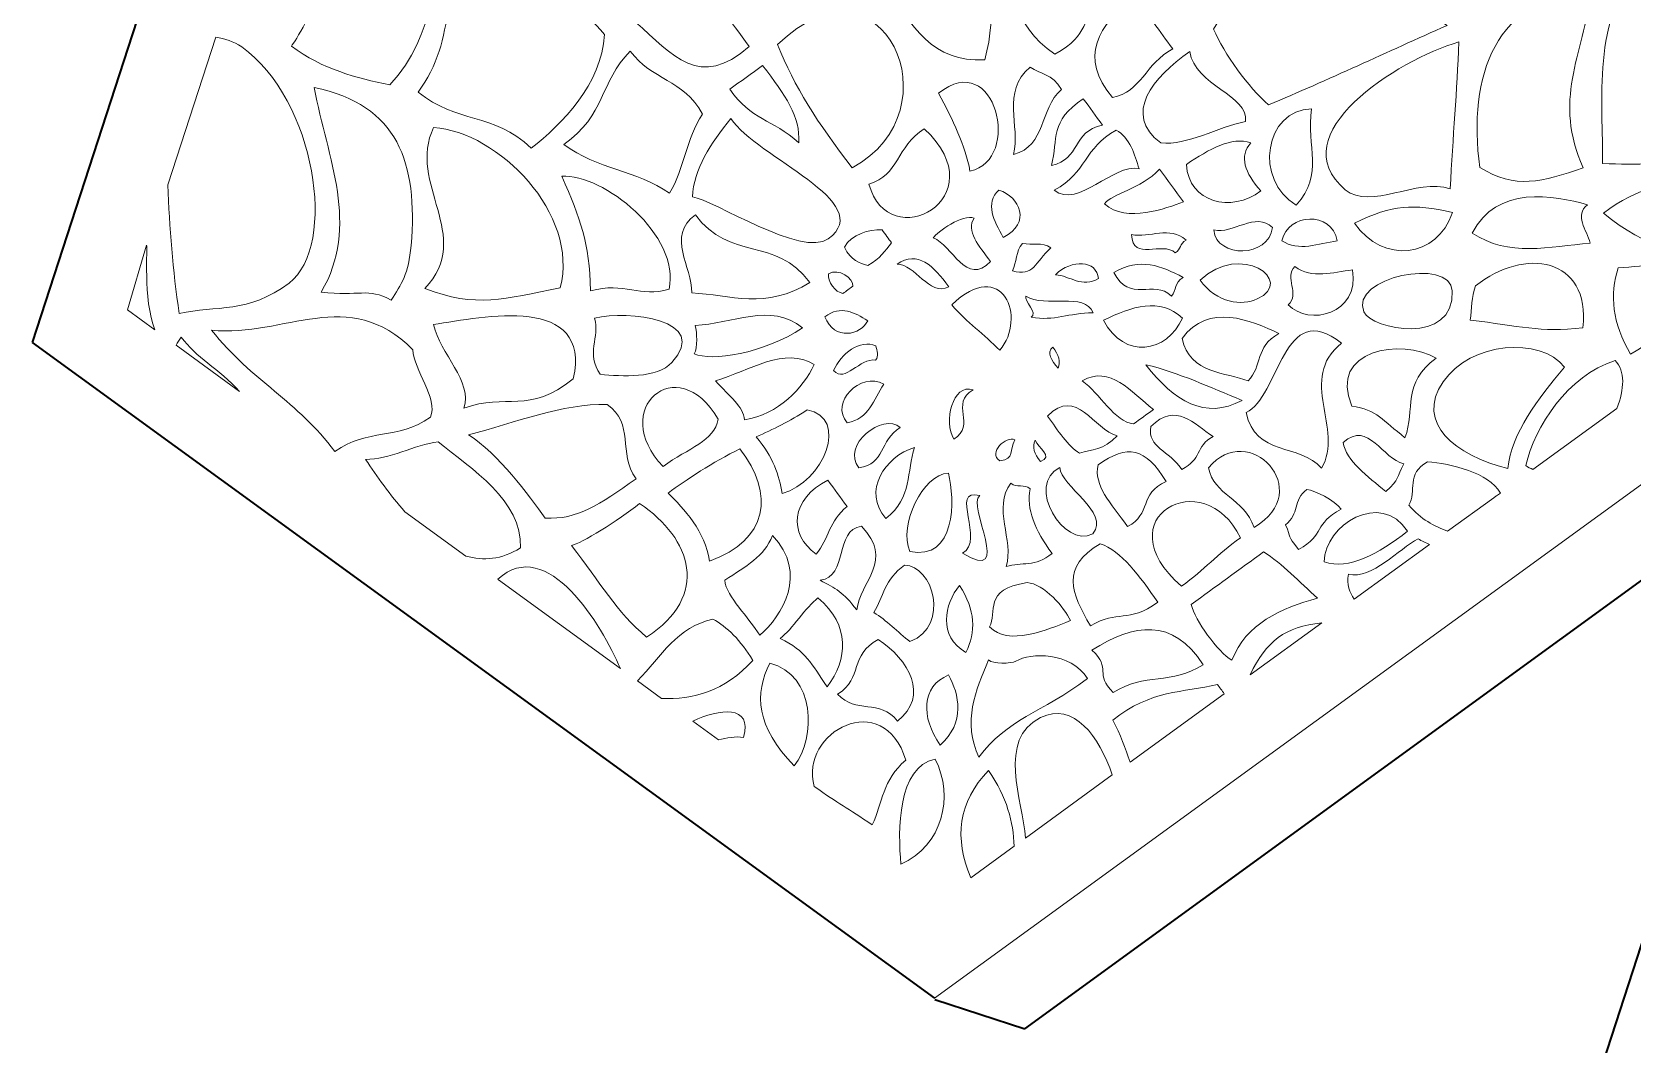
# Model space of a CAD drawing. Header units: millimetres. Extents: x -210 to 134, y -139 to 86.
# Drawn here: x 6.5 to 49.54, y -7.81 to 19.42 of the extents above; entities that cross this region are included whole.
import ezdxf

# ---------------------------------------------------------------- set-up
doc = ezdxf.new("R2010")
doc.units = ezdxf.units.MM
doc.header["$MEASUREMENT"] = 0
for name, color, linetype in [('Side 2 Detail', 7, 'Continuous'), ('Side 2 Outline', 7, 'Continuous'), ('Side 2 Scoring', 7, 'Continuous')]:
    doc.layers.add(name, color=color, linetype=linetype)

msp = doc.modelspace()

# ---------------------------------------------------------------- linework, layer by layer
at = {"layer": 'Side 2 Detail', "color": 250, "lineweight": 9}
for points, knots in [([(17.5498, 22.5457), (17.3093, 20.9928), (17.3889, 19.3897), (16.126, 17.9995), (16.126, 17.9995), (15.2171, 18.1892), (14.3142, 18.4174), (13.4749, 19.045), (13.4749, 19.045), (13.7078, 19.3035), (15.2774, 22.196), (15.3249, 24.3063), (15.3249, 24.3063), (16.026, 23.4623), (16.8374, 23.314), (17.5498, 22.5457)], [0, 0, 0, 0, 0.2, 0.2, 0.2, 0.2, 0.4, 0.4, 0.4, 0.4, 0.6, 0.6, 0.6, 0.6, 1, 1, 1, 1]), ([(39.7428, 17.4659), (39.2039, 17.9308), (38.5418, 18.8422), (38.2658, 19.4988), (38.2658, 19.4988), (38.9563, 20.7193), (40.0022, 21.8832), (41.2479, 23.0161), (41.2479, 23.0161), (41.9025, 21.4857), (43.3098, 20.2909), (44.5401, 19.6001), (44.5401, 19.6001), (42.9412, 18.8898), (41.3348, 18.1317), (39.7428, 17.4659)], [0, 0, 0, 0, 0.2, 0.2, 0.2, 0.2, 0.4, 0.4, 0.4, 0.4, 0.6, 0.6, 0.6, 0.6, 1, 1, 1, 1]), ([(18.2243, 22.3602), (19.3754, 20.9013), (20.7262, 20.7067), (21.8944, 19.3547), (21.8944, 19.3547), (21.8097, 18.0206), (20.7465, 16.9416), (19.9252, 16.3023), (19.9252, 16.3023), (18.8789, 17.2737), (17.9432, 16.9512), (16.8797, 17.8097), (16.8797, 17.8097), (17.9539, 19.2041), (17.5336, 20.9053), (18.2243, 22.3602)], [0, 0, 0, 0, 0.2, 0.2, 0.2, 0.2, 0.4, 0.4, 0.4, 0.4, 0.6, 0.6, 0.6, 0.6, 1, 1, 1, 1]), ([(26.5453, 19.087), (29.3699, 21.8145), (31.3991, 17.3033), (28.5514, 15.774), (28.5514, 15.774), (27.6091, 16.9929), (26.998, 17.946), (26.5453, 19.087)], [0, 0, 0, 0, 0.3333333, 0.3333333, 0.3333333, 0.3333333, 1, 1, 1, 1]), ([(33.2949, 21.6944), (33.9233, 20.8879), (34.7198, 21.1456), (35.3499, 20.3517), (35.3499, 20.3517), (34.6406, 19.7858), (34.982, 19.3538), (34.0005, 18.8312), (34.0005, 18.8312), (32.8054, 19.6108), (32.7788, 20.7269), (33.2949, 21.6944)], [0, 0, 0, 0, 0.25, 0.25, 0.25, 0.25, 0.5, 0.5, 0.5, 0.5, 1, 1, 1, 1]), ([(32.1119, 18.6744), (30.717, 18.5961), (30.163, 19.5484), (29.3899, 20.748), (29.3899, 20.748), (30.7242, 20.9696), (32.1291, 21.2529), (32.1291, 21.2529), (32.1291, 21.2529), (32.1291, 21.2529), (32.4881, 19.9543), (32.1119, 18.6744)], [0, 0, 0, 0, 0.25, 0.25, 0.25, 0.25, 0.5, 0.5, 0.5, 0.5, 1, 1, 1, 1]), ([(51.3824, 16.0692), (50.4395, 15.8426), (49.6529, 15.8558), (48.7231, 15.887), (48.7231, 15.887), (48.7351, 17.4969), (48.4223, 19.9031), (49.7453, 21.1074)], [0, 0, 0, 0, 0.3333333, 0.3333333, 0.3333333, 0.3333333, 1, 1, 1, 1]), ([(25.7801, 19.0307), (24.4479, 17.8635), (23.7344, 18.7899), (22.7295, 19.6912), (22.7295, 19.6912), (23.2897, 20.0981), (23.8491, 20.505), (24.409, 20.9115), (24.409, 20.9115), (24.9443, 20.1748), (25.2448, 19.7677), (25.7801, 19.0307)], [0, 0, 0, 0, 0.25, 0.25, 0.25, 0.25, 0.5, 0.5, 0.5, 0.5, 1, 1, 1, 1]), ([(37.1655, 18.9692), (36.4248, 18.5713), (36.319, 17.8114), (35.5497, 17.6607), (35.5497, 17.6607), (34.6389, 18.7437), (35.1549, 19.6008), (36.1375, 20.3837), (36.1375, 20.3837), (36.4802, 19.9123), (36.8227, 19.4406), (37.1655, 18.9692)], [0, 0, 0, 0, 0.25, 0.25, 0.25, 0.25, 0.5, 0.5, 0.5, 0.5, 1, 1, 1, 1]), ([(48.1994, 15.7725), (47.0953, 15.387), (46.3704, 15.1884), (45.4216, 15.784), (45.4216, 15.784), (45.0878, 18.2423), (45.8392, 20.4083), (48.4447, 20.5462), (48.4447, 20.5462), (48.1591, 18.7747), (47.3878, 17.57), (48.1994, 15.7725)], [0, 0, 0, 0, 0.25, 0.25, 0.25, 0.25, 0.5, 0.5, 0.5, 0.5, 1, 1, 1, 1]), ([(11.4444, 19.2825), (11.6821, 19.2374), (11.9216, 19.1785), (12.1417, 19.0217), (12.1417, 19.0217), (14.1223, 17.6085), (14.7324, 13.6758), (13.4122, 12.6734), (13.4122, 12.6734), (12.3163, 11.8415), (11.4551, 12.0811), (10.4588, 11.8569), (10.4588, 11.8569), (10.2927, 13.0197), (10.1907, 14.1722), (10.159, 15.3141)], [0, 0, 0, 0, 0.2, 0.2, 0.2, 0.2, 0.4, 0.4, 0.4, 0.4, 0.6, 0.6, 0.6, 0.6, 1, 1, 1, 1]), ([(31.7171, 15.6858), (31.5937, 16.3576), (31.2599, 17.0623), (30.8744, 17.7753), (30.8744, 17.7753), (32.4002, 19.0184), (33.1357, 15.9792), (31.7171, 15.6858)], [0, 0, 0, 0, 0.3333333, 0.3333333, 0.3333333, 0.3333333, 1, 1, 1, 1]), ([(44.6262, 15.2059), (43.7253, 15.5117), (42.4864, 14.6125), (41.8064, 15.1833), (41.8064, 15.1833), (40.049, 16.6598), (43.1972, 18.6725), (44.8608, 19.1581), (44.8608, 19.1581), (44.8077, 17.8369), (44.6968, 16.6079), (44.6262, 15.2059)], [0, 0, 0, 0, 0.25, 0.25, 0.25, 0.25, 0.5, 0.5, 0.5, 0.5, 1, 1, 1, 1]), ([(24.5282, 17.2158), (24.082, 16.5304), (24.0452, 15.7799), (23.6435, 15.0877), (23.6435, 15.0877), (22.7278, 15.7275), (21.7104, 15.7229), (20.8006, 16.3984), (20.8006, 16.3984), (21.9333, 17.2094), (21.7504, 18.0535), (22.5862, 18.9118), (22.5862, 18.9118), (23.1643, 18.1158), (24.0011, 18.1692), (24.5282, 17.2158)], [0, 0, 0, 0, 0.2, 0.2, 0.2, 0.2, 0.4, 0.4, 0.4, 0.4, 0.6, 0.6, 0.6, 0.6, 1, 1, 1, 1]), ([(25.2592, 17.8828), (25.5538, 18.0965), (25.849, 18.3108), (26.1429, 18.5248), (26.1429, 18.5248), (26.7609, 17.7226), (27.162, 17.1417), (27.1141, 16.4451), (27.1141, 16.4451), (26.3968, 17.0883), (25.8325, 17.0571), (25.2592, 17.8828)], [0, 0, 0, 0, 0.25, 0.25, 0.25, 0.25, 0.5, 0.5, 0.5, 0.5, 1, 1, 1, 1]), ([(39.124, 17.0163), (38.3699, 16.8644), (37.562, 16.3707), (36.8427, 16.4395), (36.8427, 16.4395), (35.8157, 17.2294), (36.6287, 18.1892), (37.623, 18.8968), (37.623, 18.8968), (37.7611, 17.9778), (39.2229, 17.7215), (39.124, 17.0163)], [0, 0, 0, 0, 0.25, 0.25, 0.25, 0.25, 0.5, 0.5, 0.5, 0.5, 1, 1, 1, 1]), ([(32.8822, 16.1278), (33.0848, 16.9037), (32.5439, 17.7975), (33.3332, 18.4812), (33.3332, 18.4812), (33.6139, 18.2786), (33.9326, 18.3136), (34.1762, 17.8781), (34.1762, 17.8781), (33.5716, 17.3419), (33.7783, 16.3693), (32.8822, 16.1278)], [0, 0, 0, 0, 0.25, 0.25, 0.25, 0.25, 0.5, 0.5, 0.5, 0.5, 1, 1, 1, 1]), ([(14.2769, 12.4295), (15.3243, 14.2192), (14.4509, 16.0085), (14.0892, 17.9286), (14.0892, 17.9286), (16.3371, 17.4762), (16.8856, 15.8975), (16.6944, 13.6849), (16.6944, 13.6849), (16.6279, 12.9258), (16.4302, 12.6317), (16.159, 12.2163), (16.159, 12.2163), (15.5213, 12.5625), (15.3015, 12.3067), (14.2769, 12.4295)], [0, 0, 0, 0, 0.2, 0.2, 0.2, 0.2, 0.4, 0.4, 0.4, 0.4, 0.6, 0.6, 0.6, 0.6, 1, 1, 1, 1]), ([(35.2762, 16.9212), (34.45, 16.7397), (34.7033, 16.0067), (33.9088, 15.8333), (33.9088, 15.8333), (34.0938, 16.5602), (33.8468, 17.0179), (34.7625, 17.6287), (34.7625, 17.6287), (34.9337, 17.3929), (35.105, 17.1569), (35.2762, 16.9212)], [0, 0, 0, 0, 0.25, 0.25, 0.25, 0.25, 0.5, 0.5, 0.5, 0.5, 1, 1, 1, 1]), ([(40.9, 17.3608), (40.7535, 16.309), (41.2431, 15.6357), (40.489, 14.7662), (40.489, 14.7662), (39.3397, 15.4454), (39.6384, 17.3276), (40.9, 17.3608)], [0, 0, 0, 0, 0.3333333, 0.3333333, 0.3333333, 0.3333333, 1, 1, 1, 1]), ([(17.298, 16.8556), (19.0491, 16.7378), (21.2154, 14.5348), (20.7038, 12.5465), (20.7038, 12.5465), (19.1948, 12.2399), (18.4417, 11.9958), (17.0651, 12.5281), (17.0651, 12.5281), (18.3952, 13.9336), (16.5766, 15.353), (17.298, 16.8556)], [0, 0, 0, 0, 0.25, 0.25, 0.25, 0.25, 0.5, 0.5, 0.5, 0.5, 1, 1, 1, 1]), ([(27.9085, 13.8641), (27.2023, 13.3439), (24.8152, 14.9179), (24.254, 14.9906), (24.254, 14.9906), (24.2918, 15.7413), (24.7428, 16.4257), (25.2913, 17.0951), (25.2913, 17.0951), (25.981, 16.0434), (29.2414, 14.8475), (27.9085, 13.8641)], [0, 0, 0, 0, 0.25, 0.25, 0.25, 0.25, 0.5, 0.5, 0.5, 0.5, 1, 1, 1, 1]), ([(29.0016, 15.3339), (29.8095, 15.5663), (29.7313, 16.3476), (30.4885, 16.8196), (30.4885, 16.8196), (32.4846, 14.9519), (29.515, 13.3859), (29.0016, 15.3339)], [0, 0, 0, 0, 0.3333333, 0.3333333, 0.3333333, 0.3333333, 1, 1, 1, 1]), ([(33.9822, 15.1711), (34.8683, 15.6564), (34.7722, 16.2978), (35.6455, 16.7851), (35.6455, 16.7851), (36.0079, 16.5884), (36.1471, 16.123), (36.2642, 15.748), (36.2642, 15.748), (35.558, 15.9003), (34.6306, 14.6569), (33.9822, 15.1711)], [0, 0, 0, 0, 0.25, 0.25, 0.25, 0.25, 0.5, 0.5, 0.5, 0.5, 1, 1, 1, 1]), ([(37.5334, 15.8605), (38.1463, 16.2751), (38.7489, 16.621), (39.2687, 16.4456), (39.2687, 16.4456), (38.9435, 16.0803), (39.0996, 15.6383), (39.5333, 15.152), (39.5333, 15.152), (38.7333, 14.5486), (37.6006, 14.837), (37.5334, 15.8605)], [0, 0, 0, 0, 0.25, 0.25, 0.25, 0.25, 0.5, 0.5, 0.5, 0.5, 1, 1, 1, 1]), ([(23.6263, 12.5093), (22.8532, 12.2719), (22.4274, 12.718), (21.5196, 12.4638), (21.5196, 12.4638), (21.4789, 13.7843), (21.2574, 14.3703), (20.7437, 15.5472), (20.7437, 15.5472), (21.8548, 15.6166), (23.9491, 13.9591), (23.6263, 12.5093)], [0, 0, 0, 0, 0.25, 0.25, 0.25, 0.25, 0.5, 0.5, 0.5, 0.5, 1, 1, 1, 1]), ([(37.4525, 14.8557), (36.9957, 14.6904), (35.929, 14.2775), (35.3317, 14.8006), (35.3317, 14.8006), (35.5418, 15.0971), (36.3073, 15.1835), (36.8103, 15.7396), (36.8103, 15.7396), (37.0242, 15.445), (37.2385, 15.1503), (37.4525, 14.8557)], [0, 0, 0, 0, 0.25, 0.25, 0.25, 0.25, 0.5, 0.5, 0.5, 0.5, 1, 1, 1, 1]), ([(32.496, 15.172), (33.0524, 14.9964), (33.3793, 14.2844), (32.6076, 13.9025), (32.6076, 13.9025), (32.364, 14.3584), (32.1053, 14.8166), (32.496, 15.172)], [0, 0, 0, 0, 0.3333333, 0.3333333, 0.3333333, 0.3333333, 1, 1, 1, 1]), ([(48.3851, 13.75), (47.3003, 13.6486), (46.1861, 13.365), (45.2201, 14.0167), (45.2201, 14.0167), (45.8547, 15.3057), (47.4208, 15.0392), (48.3131, 14.7786), (48.3131, 14.7786), (47.9538, 14.4966), (48.2966, 14.1031), (48.3851, 13.75)], [0, 0, 0, 0, 0.25, 0.25, 0.25, 0.25, 0.5, 0.5, 0.5, 0.5, 1, 1, 1, 1]), ([(52.0504, 14.0146), (50.95, 13.2265), (49.8865, 13.6257), (48.7469, 14.5533), (48.7469, 14.5533), (49.6357, 15.2452), (50.5827, 15.4627), (51.6114, 15.3637)], [0, 0, 0, 0, 0.3333333, 0.3333333, 0.3333333, 0.3333333, 1, 1, 1, 1]), ([(42.0551, 14.2833), (43.1014, 14.7973), (43.6058, 14.8004), (44.6875, 14.5736), (44.6875, 14.5736), (44.2693, 13.344), (42.8251, 13.1736), (42.0551, 14.2833)], [0, 0, 0, 0, 0.3333333, 0.3333333, 0.3333333, 0.3333333, 1, 1, 1, 1]), ([(24.3342, 14.5088), (25.2565, 13.2548), (26.4857, 13.9342), (27.4097, 12.692), (27.4097, 12.692), (26.2487, 11.9482), (25.2706, 12.3549), (24.2367, 12.4121), (24.2367, 12.4121), (24.2602, 13.1125), (23.5367, 13.9312), (24.3342, 14.5088)], [0, 0, 0, 0, 0.25, 0.25, 0.25, 0.25, 0.5, 0.5, 0.5, 0.5, 1, 1, 1, 1]), ([(30.728, 13.8877), (30.8293, 14.043), (31.5272, 14.5527), (31.8294, 14.4168), (31.8294, 14.4168), (31.5927, 14.0894), (31.9606, 13.6665), (32.2703, 13.2517), (32.2703, 13.2517), (31.6154, 12.5752), (31.2447, 13.6904), (30.728, 13.8877)], [0, 0, 0, 0, 0.25, 0.25, 0.25, 0.25, 0.5, 0.5, 0.5, 0.5, 1, 1, 1, 1]), ([(36.062, 13.9814), (36.5399, 13.8684), (37.0928, 14.2303), (37.5238, 13.8277), (37.5238, 13.8277), (37.3429, 13.7259), (37.4018, 13.5864), (37.2351, 13.4821), (37.2351, 13.4821), (36.8981, 13.8251), (36.0823, 13.2236), (36.062, 13.9814)], [0, 0, 0, 0, 0.25, 0.25, 0.25, 0.25, 0.5, 0.5, 0.5, 0.5, 1, 1, 1, 1]), ([(38.2714, 14.1007), (38.7723, 13.9726), (39.3951, 14.6108), (39.8458, 14.1638), (39.8458, 14.1638), (39.7565, 13.3578), (38.3458, 13.3261), (38.2714, 14.1007)], [0, 0, 0, 0, 0.3333333, 0.3333333, 0.3333333, 0.3333333, 1, 1, 1, 1]), ([(41.589, 13.8098), (41.0819, 13.7345), (40.5506, 13.5092), (40.1024, 13.8103), (40.1024, 13.8103), (40.2647, 14.5579), (41.4357, 14.6247), (41.589, 13.8098)], [0, 0, 0, 0, 0.3333333, 0.3333333, 0.3333333, 0.3333333, 1, 1, 1, 1]), ([(28.9685, 13.149), (28.7436, 13.2114), (28.5193, 13.2749), (28.3423, 13.6394), (28.3423, 13.6394), (28.5376, 13.9943), (28.9996, 14.1166), (29.3544, 14.1049), (29.3544, 14.1049), (29.4402, 13.9865), (29.5256, 13.869), (29.6111, 13.7516), (29.6111, 13.7516), (29.4385, 13.5443), (29.3003, 13.3314), (28.9685, 13.149)], [0, 0, 0, 0, 0.2, 0.2, 0.2, 0.2, 0.4, 0.4, 0.4, 0.4, 0.6, 0.6, 0.6, 0.6, 1, 1, 1, 1]), ([(33.8933, 13.6203), (33.4562, 13.2288), (33.4393, 12.8414), (32.8567, 13.0024), (32.8567, 13.0024), (32.9776, 13.244), (32.9353, 13.512), (33.1296, 13.7418), (33.1296, 13.7418), (33.3804, 13.6751), (33.659, 13.7891), (33.8933, 13.6203)], [0, 0, 0, 0, 0.25, 0.25, 0.25, 0.25, 0.5, 0.5, 0.5, 0.5, 1, 1, 1, 1]), ([(39.4392, 12.2456), (39.0348, 12.0554), (38.3495, 12.1281), (37.9013, 12.7511), (37.9013, 12.7511), (38.9845, 13.7891), (40.4817, 12.7353), (39.4392, 12.2456)], [0, 0, 0, 0, 0.3333333, 0.3333333, 0.3333333, 0.3333333, 1, 1, 1, 1]), ([(9.8094, 11.4149), (9.8094, 11.4149), (9.0704, 11.9527), (9.0704, 11.9527), (9.0704, 11.9527), (9.0704, 11.9527), (9.5813, 13.6928), (9.5813, 13.6928)], [0, 0, 0, 0, 0.3333333, 0.3333333, 0.3333333, 0.3333333, 1, 1, 1, 1]), ([(31.1452, 12.5699), (30.6088, 12.3093), (30.2518, 13.1874), (29.7558, 13.1809), (29.7558, 13.1809), (30.3108, 13.5561), (30.7411, 13.1461), (31.1452, 12.5699)], [0, 0, 0, 0, 0.3333333, 0.3333333, 0.3333333, 0.3333333, 1, 1, 1, 1]), ([(32.5184, 10.8658), (32.0902, 11.2933), (31.6461, 11.6118), (31.2254, 12.0874), (31.2254, 12.0874), (32.5987, 13.4012), (33.2522, 11.7386), (32.5184, 10.8658)], [0, 0, 0, 0, 0.3333333, 0.3333333, 0.3333333, 0.3333333, 1, 1, 1, 1]), ([(35.588, 12.9611), (36.278, 13.3683), (36.8678, 13.1411), (37.4435, 12.8236), (37.4435, 12.8236), (37.2134, 12.6772), (37.2709, 12.4857), (37.13, 12.3255), (37.13, 12.3255), (36.656, 12.7916), (36.0017, 12.1176), (35.588, 12.9611)], [0, 0, 0, 0, 0.25, 0.25, 0.25, 0.25, 0.5, 0.5, 0.5, 0.5, 1, 1, 1, 1]), ([(44.6803, 12.4669), (44.7526, 10.9752), (42.5026, 11.4298), (42.3032, 11.8974), (42.3032, 11.8974), (41.9063, 12.8269), (44.6362, 13.3821), (44.6803, 12.4669)], [0, 0, 0, 0, 0.3333333, 0.3333333, 0.3333333, 0.3333333, 1, 1, 1, 1]), ([(48.1936, 11.4723), (47.0253, 11.3397), (46.4983, 11.5188), (45.1629, 11.6793), (45.1629, 11.6793), (45.2136, 11.9843), (45.1898, 12.3007), (45.308, 12.5951), (45.308, 12.5951), (46.6154, 13.6484), (48.3975, 13.3759), (48.1936, 11.4723)], [0, 0, 0, 0, 0.25, 0.25, 0.25, 0.25, 0.5, 0.5, 0.5, 0.5, 1, 1, 1, 1]), ([(27.9161, 12.9244), (28.1855, 13.0855), (28.5923, 12.8076), (28.5665, 12.587), (28.5665, 12.587), (28.478, 12.5227), (28.3898, 12.4585), (28.3016, 12.3942), (28.3016, 12.3942), (28.0987, 12.4194), (27.8779, 12.7236), (27.9161, 12.9244)], [0, 0, 0, 0, 0.25, 0.25, 0.25, 0.25, 0.5, 0.5, 0.5, 0.5, 1, 1, 1, 1]), ([(35.1701, 12.7925), (34.7381, 12.5349), (34.3998, 12.8691), (34.0132, 12.8975), (34.0132, 12.8975), (34.4487, 13.3237), (35.1304, 13.2922), (35.1701, 12.7925)], [0, 0, 0, 0, 0.3333333, 0.3333333, 0.3333333, 0.3333333, 1, 1, 1, 1]), ([(40.273, 12.0897), (40.594, 12.3777), (40.1565, 12.8252), (40.4473, 13.1178), (40.4473, 13.1178), (40.9155, 12.7806), (41.4657, 12.9613), (41.9976, 13.029), (41.9976, 13.029), (42.1981, 11.8242), (40.8218, 11.5116), (40.273, 12.0897)], [0, 0, 0, 0, 0.25, 0.25, 0.25, 0.25, 0.5, 0.5, 0.5, 0.5, 1, 1, 1, 1]), ([(51.3651, 12.8088), (50.7829, 12.1188), (50.582, 11.3684), (49.4762, 10.7614), (49.4762, 10.7614), (48.9756, 11.5967), (48.9143, 12.3625), (49.14, 13.0832), (49.14, 13.0832), (49.9027, 13.1249), (50.6882, 13.3094), (51.3651, 12.8088)], [0, 0, 0, 0, 0.25, 0.25, 0.25, 0.25, 0.5, 0.5, 0.5, 0.5, 1, 1, 1, 1]), ([(17.2142, 9.0661), (16.3065, 8.4386), (15.5527, 8.7837), (14.6432, 8.1433), (14.6432, 8.1433), (13.632, 9.502), (12.4462, 10.021), (11.3266, 11.4068), (11.3266, 11.4068), (13.3041, 11.2141), (15.0094, 12.6233), (16.7412, 10.883), (16.7412, 10.883), (16.7595, 10.3325), (17.4268, 9.5799), (17.2142, 9.0661)], [0, 0, 0, 0, 0.2, 0.2, 0.2, 0.2, 0.4, 0.4, 0.4, 0.4, 0.6, 0.6, 0.6, 0.6, 1, 1, 1, 1]), ([(21.0545, 10.0998), (19.8583, 9.1343), (19.2527, 9.727), (18.1075, 9.3096), (18.1075, 9.3096), (18.368, 10.0245), (17.4675, 10.7726), (17.2959, 11.5558), (17.2959, 11.5558), (18.625, 11.7746), (21.5602, 12.3759), (21.0545, 10.0998)], [0, 0, 0, 0, 0.25, 0.25, 0.25, 0.25, 0.5, 0.5, 0.5, 0.5, 1, 1, 1, 1]), ([(24.3328, 11.5365), (25.3026, 11.5688), (26.363, 12.1724), (27.2167, 11.4709), (27.2167, 11.4709), (26.167, 10.7712), (24.7525, 10.5586), (24.306, 10.774), (24.306, 10.774), (24.3945, 10.939), (24.3828, 11.3395), (24.3328, 11.5365)], [0, 0, 0, 0, 0.25, 0.25, 0.25, 0.25, 0.5, 0.5, 0.5, 0.5, 1, 1, 1, 1]), ([(27.811, 11.7681), (28.2537, 12.0933), (28.6113, 11.8802), (28.9682, 11.6625), (28.9682, 11.6625), (28.7877, 11.2742), (28.0749, 11.109), (27.811, 11.7681)], [0, 0, 0, 0, 0.3333333, 0.3333333, 0.3333333, 0.3333333, 1, 1, 1, 1]), ([(33.3587, 11.7582), (33.5512, 11.8578), (33.1695, 12.1968), (33.2178, 12.3196), (33.2178, 12.3196), (33.7411, 11.9954), (34.8004, 12.4433), (35.025, 11.8766), (35.025, 11.8766), (34.3722, 11.8721), (33.9919, 11.6416), (33.3587, 11.7582)], [0, 0, 0, 0, 0.25, 0.25, 0.25, 0.25, 0.5, 0.5, 0.5, 0.5, 1, 1, 1, 1]), ([(35.3062, 11.6759), (36.0679, 12.0397), (36.8141, 12.3079), (37.427, 11.7312), (37.427, 11.7312), (37.0074, 10.7962), (35.866, 10.6015), (35.3062, 11.6759)], [0, 0, 0, 0, 0.3333333, 0.3333333, 0.3333333, 0.3333333, 1, 1, 1, 1]), ([(39.1936, 10.0433), (38.6183, 10.2792), (37.6216, 10.2202), (37.4187, 11.1851), (37.4187, 11.1851), (38.1301, 12.1563), (39.2615, 11.6745), (40.0215, 11.3197), (40.0215, 11.3197), (39.3672, 10.9547), (39.5857, 10.4503), (39.1936, 10.0433)], [0, 0, 0, 0, 0.25, 0.25, 0.25, 0.25, 0.5, 0.5, 0.5, 0.5, 1, 1, 1, 1]), ([(41.1687, 7.6966), (40.5713, 8.3767), (39.3927, 8.0038), (39.1368, 9.1918), (39.1368, 9.1918), (40.0339, 9.5937), (40.1372, 12.3306), (41.7003, 11.0541), (41.7003, 11.0541), (40.5048, 10.0963), (41.7846, 8.7462), (41.1687, 7.6966)], [0, 0, 0, 0, 0.25, 0.25, 0.25, 0.25, 0.5, 0.5, 0.5, 0.5, 1, 1, 1, 1]), ([(21.7776, 10.2205), (21.3852, 10.7781), (21.7718, 11.212), (21.6257, 11.731), (21.6257, 11.731), (22.5156, 11.9605), (24.7593, 11.6885), (23.7055, 10.5406), (23.7055, 10.5406), (23.2973, 10.096), (22.3619, 10.1682), (21.7776, 10.2205)], [0, 0, 0, 0, 0.25, 0.25, 0.25, 0.25, 0.5, 0.5, 0.5, 0.5, 1, 1, 1, 1]), ([(41.9807, 9.3673), (41.3313, 10.8904), (43.3277, 11.1982), (44.2496, 10.6517), (44.2496, 10.6517), (43.3246, 9.9899), (43.6881, 9.2792), (43.4101, 8.5149), (43.4101, 8.5149), (42.812, 8.9772), (42.6546, 9.2709), (41.9807, 9.3673)], [0, 0, 0, 0, 0.25, 0.25, 0.25, 0.25, 0.5, 0.5, 0.5, 0.5, 1, 1, 1, 1]), ([(44.435, 10.02), (45.164, 11.0987), (47.0539, 11.2342), (47.7002, 10.4169), (47.7002, 10.4169), (46.9733, 9.5413), (46.2833, 8.6597), (46.173, 7.686), (46.173, 7.686), (44.7681, 8.0453), (43.6753, 8.8962), (44.435, 10.02)], [0, 0, 0, 0, 0.25, 0.25, 0.25, 0.25, 0.5, 0.5, 0.5, 0.5, 1, 1, 1, 1]), ([(24.9498, 9.014), (24.8389, 8.4318), (24.1568, 8.237), (23.4664, 7.7464), (23.4664, 7.7464), (21.9936, 9.2683), (23.8426, 10.9104), (24.9498, 9.014)], [0, 0, 0, 0, 0.3333333, 0.3333333, 0.3333333, 0.3333333, 1, 1, 1, 1]), ([(27.5292, 10.4825), (27.225, 9.8381), (26.5667, 9.1522), (25.6561, 8.9932), (25.6561, 8.9932), (25.6161, 9.3642), (25.261, 9.6166), (24.8782, 10.0421), (24.8782, 10.0421), (25.7832, 10.322), (26.7472, 10.9783), (27.5292, 10.4825)], [0, 0, 0, 0, 0.25, 0.25, 0.25, 0.25, 0.5, 0.5, 0.5, 0.5, 1, 1, 1, 1]), ([(28.0512, 10.3221), (28.2413, 10.7743), (28.7674, 11.1717), (29.1835, 10.9896), (29.1835, 10.9896), (29.2149, 10.8517), (29.2748, 10.7178), (29.1811, 10.6019), (29.1811, 10.6019), (28.7519, 10.6758), (28.3601, 9.9671), (28.0512, 10.3221)], [0, 0, 0, 0, 0.25, 0.25, 0.25, 0.25, 0.5, 0.5, 0.5, 0.5, 1, 1, 1, 1]), ([(33.9398, 10.9535), (34.1128, 10.7438), (34.161, 10.5533), (34.0845, 10.383), (34.0845, 10.383), (33.9119, 10.5929), (33.7562, 10.8), (33.9398, 10.9535)], [0, 0, 0, 0, 0.3333333, 0.3333333, 0.3333333, 0.3333333, 1, 1, 1, 1]), ([(34.735, 10.0458), (35.4815, 10.477), (36.0438, 9.7499), (36.6463, 9.2729), (36.6463, 9.2729), (36.4696, 9.1448), (36.2929, 9.0165), (36.1161, 8.888), (36.1161, 8.888), (35.6028, 8.9386), (35.2032, 9.7106), (34.735, 10.0458)], [0, 0, 0, 0, 0.25, 0.25, 0.25, 0.25, 0.5, 0.5, 0.5, 0.5, 1, 1, 1, 1]), ([(36.4461, 10.4782), (37.3257, 10.2677), (38.1749, 9.8681), (39.0327, 9.5212), (39.0327, 9.5212), (38.0343, 8.9824), (37.2041, 9.4995), (36.4461, 10.4782)], [0, 0, 0, 0, 0.3333333, 0.3333333, 0.3333333, 0.3333333, 1, 1, 1, 1]), ([(46.655, 7.7662), (46.8989, 8.8091), (47.7788, 10.1824), (49.0586, 10.5928), (49.0586, 10.5928), (49.3349, 10.3123), (49.3081, 9.8154), (49.1045, 9.3055)], [0, 0, 0, 0, 0.3333333, 0.3333333, 0.3333333, 0.3333333, 1, 1, 1, 1]), ([(28.4194, 8.9203), (27.9347, 9.4536), (28.7749, 10.312), (29.4006, 9.9516), (29.4006, 9.9516), (29.117, 9.5575), (29.0144, 9.0125), (28.4194, 8.9203)], [0, 0, 0, 0, 0.3333333, 0.3333333, 0.3333333, 0.3333333, 1, 1, 1, 1]), ([(31.8025, 9.8059), (31.1558, 9.4388), (31.9058, 8.8509), (31.2799, 8.4806), (31.2799, 8.4806), (31.0008, 8.9372), (31.2482, 9.9837), (31.8025, 9.8059)], [0, 0, 0, 0, 0.3333333, 0.3333333, 0.3333333, 0.3333333, 1, 1, 1, 1]), ([(35.6741, 8.5669), (35.3003, 8.1821), (34.9895, 8.1945), (34.6616, 8.1018), (34.6616, 8.1018), (34.3512, 8.2809), (34.0804, 8.7124), (33.8031, 9.0978), (33.8031, 9.0978), (34.582, 9.9022), (35.0481, 8.7297), (35.6741, 8.5669)], [0, 0, 0, 0, 0.25, 0.25, 0.25, 0.25, 0.5, 0.5, 0.5, 0.5, 1, 1, 1, 1]), ([(37.4087, 7.6663), (37.0628, 8.1738), (36.4906, 8.2508), (36.5739, 8.8151), (36.5739, 8.8151), (37.2544, 9.49), (37.7325, 8.8857), (38.2527, 8.5495), (38.2527, 8.5495), (37.7611, 8.2883), (37.9558, 7.9187), (37.4087, 7.6663)], [0, 0, 0, 0, 0.25, 0.25, 0.25, 0.25, 0.5, 0.5, 0.5, 0.5, 1, 1, 1, 1]), ([(18.234, 8.5913), (19.4852, 8.919), (20.7679, 9.44), (21.9623, 9.4087), (21.9623, 9.4087), (22.7078, 8.8909), (22.2427, 8.1218), (22.7398, 7.4083), (22.7398, 7.4083), (21.7435, 6.7153), (21.1782, 6.3084), (20.299, 6.3555), (20.299, 6.3555), (19.8549, 6.967), (19.0364, 8.0935), (18.234, 8.5913)], [0, 0, 0, 0, 0.2, 0.2, 0.2, 0.2, 0.4, 0.4, 0.4, 0.4, 0.6, 0.6, 0.6, 0.6, 1, 1, 1, 1]), ([(26.6683, 7.0209), (26.5804, 7.5042), (26.4309, 7.9967), (25.9696, 8.5395), (25.9696, 8.5395), (26.4185, 8.7364), (26.8705, 8.9589), (27.3359, 9.2616), (27.3359, 9.2616), (28.4904, 9.0699), (27.7835, 7.307), (26.6683, 7.0209)], [0, 0, 0, 0, 0.25, 0.25, 0.25, 0.25, 0.5, 0.5, 0.5, 0.5, 1, 1, 1, 1]), ([(29.8422, 8.7865), (29.2721, 8.4475), (29.4423, 7.794), (28.7333, 7.7106), (28.7333, 7.7106), (28.2313, 8.2971), (29.3799, 9.2099), (29.8422, 8.7865)], [0, 0, 0, 0, 0.3333333, 0.3333333, 0.3333333, 0.3333333, 1, 1, 1, 1]), ([(38.1315, 7.7092), (39.1943, 9.0173), (41.0429, 7.0886), (39.3521, 6.1069), (39.3521, 6.1069), (39.0823, 6.8974), (38.271, 6.9623), (38.1315, 7.7092)], [0, 0, 0, 0, 0.3333333, 0.3333333, 0.3333333, 0.3333333, 1, 1, 1, 1]), ([(41.7468, 8.3912), (42.4417, 8.9927), (42.7965, 7.935), (43.3777, 7.8164), (43.3777, 7.8164), (43.1675, 7.4322), (43.2805, 7.4229), (42.893, 7.0669), (42.893, 7.0669), (42.4082, 7.481), (41.8291, 7.8827), (41.7468, 8.3912)], [0, 0, 0, 0, 0.25, 0.25, 0.25, 0.25, 0.5, 0.5, 0.5, 0.5, 1, 1, 1, 1]), ([(15.47, 7.9342), (16.0946, 7.9227), (16.7836, 8.3256), (17.4227, 8.4063), (17.4227, 8.4063), (18.3118, 7.6882), (19.6871, 6.8145), (19.6303, 5.5538), (19.6303, 5.5538), (19.1235, 5.2367), (18.6319, 5.1979), (18.1641, 5.3357)], [0, 0, 0, 0, 0.25, 0.25, 0.25, 0.25, 0.5, 0.5, 0.5, 0.5, 1, 1, 1, 1]), ([(25.5279, 8.2184), (26.4853, 6.9973), (26.279, 5.7614), (24.719, 5.1995), (24.719, 5.1995), (24.6047, 5.991), (24.0211, 6.6128), (23.6025, 7.0252), (23.6025, 7.0252), (24.0793, 7.3835), (24.8134, 7.8599), (25.5279, 8.2184)], [0, 0, 0, 0, 0.25, 0.25, 0.25, 0.25, 0.5, 0.5, 0.5, 0.5, 1, 1, 1, 1]), ([(29.4553, 6.3446), (28.8122, 7.0734), (29.4333, 8.0153), (30.2274, 8.2563), (30.2274, 8.2563), (30.0045, 7.6136), (30.1802, 6.9079), (29.4553, 6.3446)], [0, 0, 0, 0, 0.3333333, 0.3333333, 0.3333333, 0.3333333, 1, 1, 1, 1]), ([(32.517, 7.8935), (32.1884, 8.1096), (32.6999, 8.5846), (32.9187, 8.4556), (32.9187, 8.4556), (32.7589, 8.1721), (32.9463, 7.9545), (32.517, 7.8935)], [0, 0, 0, 0, 0.3333333, 0.3333333, 0.3333333, 0.3333333, 1, 1, 1, 1]), ([(33.6091, 7.8768), (33.4362, 8.0868), (33.3883, 8.277), (33.4648, 8.4475), (33.4648, 8.4475), (33.5471, 8.2522), (33.9722, 8.0022), (33.6091, 7.8768)], [0, 0, 0, 0, 0.3333333, 0.3333333, 0.3333333, 0.3333333, 1, 1, 1, 1]), ([(35.9528, 6.1262), (35.4898, 6.7734), (35.0375, 7.2335), (35.1598, 7.7876), (35.1598, 7.7876), (35.9525, 8.3505), (36.4317, 8.2544), (36.9905, 7.3366), (36.9905, 7.3366), (36.2532, 7.0097), (36.6046, 6.4659), (35.9528, 6.1262)], [0, 0, 0, 0, 0.25, 0.25, 0.25, 0.25, 0.5, 0.5, 0.5, 0.5, 1, 1, 1, 1]), ([(38.9866, 5.8273), (38.3385, 5.3564), (38.0478, 4.9928), (37.3998, 4.5218), (37.3998, 4.5218), (35.2876, 6.3656), (38.0102, 7.8491), (38.9866, 5.8273)], [0, 0, 0, 0, 0.3333333, 0.3333333, 0.3333333, 0.3333333, 1, 1, 1, 1]), ([(43.5138, 6.6993), (43.7267, 7.0829), (43.4411, 7.5449), (44.0123, 7.8718), (44.0123, 7.8718), (44.6472, 7.8093), (45.6587, 7.5881), (45.9736, 7.03)], [0, 0, 0, 0, 0.3333333, 0.3333333, 0.3333333, 0.3333333, 1, 1, 1, 1]), ([(27.8975, 7.3735), (28.0687, 7.1375), (28.2399, 6.9022), (28.4112, 6.6664), (28.4112, 6.6664), (27.9295, 6.273), (27.9237, 5.8053), (27.5833, 5.3896), (27.5833, 5.3896), (26.8237, 5.9165), (26.9022, 6.8752), (27.8975, 7.3735)], [0, 0, 0, 0, 0.25, 0.25, 0.25, 0.25, 0.5, 0.5, 0.5, 0.5, 1, 1, 1, 1]), ([(30.0975, 5.4609), (29.795, 6.1694), (30.4493, 7.5308), (31.1349, 7.5647), (31.1349, 7.5647), (31.3209, 6.8583), (31.3422, 5.19), (30.0975, 5.4609)], [0, 0, 0, 0, 0.3333333, 0.3333333, 0.3333333, 0.3333333, 1, 1, 1, 1]), ([(35.0219, 5.9324), (34.2299, 5.5221), (33.2005, 7.2567), (34.1314, 7.7165), (34.1314, 7.7165), (34.1586, 7.2016), (35.4874, 6.5284), (35.0219, 5.9324)], [0, 0, 0, 0, 0.3333333, 0.3333333, 0.3333333, 0.3333333, 1, 1, 1, 1]), ([(31.5152, 5.4098), (32.1411, 5.7443), (31.1448, 7.1754), (31.9778, 6.9616), (31.9778, 6.9616), (31.6099, 6.7225), (32.9097, 4.5563), (31.5152, 5.4098)], [0, 0, 0, 0, 0.3333333, 0.3333333, 0.3333333, 0.3333333, 1, 1, 1, 1]), ([(32.692, 5.0499), (32.906, 5.7719), (32.3155, 6.6218), (32.814, 7.2989), (32.814, 7.2989), (32.9707, 7.1375), (33.1788, 7.2994), (33.3356, 7.138), (33.3356, 7.138), (33.2139, 6.6099), (33.4709, 6.0218), (33.9216, 5.4027), (33.9216, 5.4027), (33.4709, 5.0277), (33.1048, 5.1843), (32.692, 5.0499)], [0, 0, 0, 0, 0.2, 0.2, 0.2, 0.2, 0.4, 0.4, 0.4, 0.4, 0.6, 0.6, 0.6, 0.6, 1, 1, 1, 1]), ([(40.5438, 5.5121), (40.2289, 5.9271), (40.3742, 5.7853), (40.1947, 6.1787), (40.1947, 6.1787), (40.5779, 6.4571), (40.3897, 6.8476), (40.7728, 7.1258), (40.7728, 7.1258), (41.003, 7.0965), (41.5028, 6.8428), (41.6982, 6.5961), (41.6982, 6.5961), (40.9382, 6.1946), (41.2841, 5.9161), (40.5438, 5.5121)], [0, 0, 0, 0, 0.2, 0.2, 0.2, 0.2, 0.4, 0.4, 0.4, 0.4, 0.6, 0.6, 0.6, 0.6, 1, 1, 1, 1]), ([(41.2393, 5.1826), (41.2435, 6.1655), (42.7603, 7.1129), (43.4814, 6.0004), (43.4814, 6.0004), (42.6814, 5.3957), (41.9056, 4.9428), (41.2393, 5.1826)], [0, 0, 0, 0, 0.3333333, 0.3333333, 0.3333333, 0.3333333, 1, 1, 1, 1]), ([(22.8363, 6.7451), (24.2467, 5.8041), (24.7335, 4.2688), (23.0254, 3.157), (23.0254, 3.157), (22.2134, 3.8311), (21.7787, 4.6319), (21.0083, 5.6165), (21.0083, 5.6165), (21.2533, 5.6682), (22.2679, 6.2921), (22.8363, 6.7451)], [0, 0, 0, 0, 0.25, 0.25, 0.25, 0.25, 0.5, 0.5, 0.5, 0.5, 1, 1, 1, 1]), ([(27.6915, 4.6829), (28.4459, 4.7781), (28.0701, 6.0365), (28.7966, 6.1358), (28.7966, 6.1358), (29.7079, 5.2357), (28.7495, 4.631), (28.6747, 3.8871), (28.6747, 3.8871), (28.3088, 4.3749), (28.099, 4.4574), (27.6915, 4.6829)], [0, 0, 0, 0, 0.25, 0.25, 0.25, 0.25, 0.5, 0.5, 0.5, 0.5, 1, 1, 1, 1]), ([(25.1249, 4.6836), (25.7178, 5.0751), (26.1753, 5.3089), (26.4106, 5.8881), (26.4106, 5.8881), (27.3786, 4.8677), (26.6714, 3.7182), (26.0637, 3.2053), (26.0637, 3.2053), (25.7732, 3.6945), (25.1717, 4.2333), (25.1249, 4.6836)], [0, 0, 0, 0, 0.25, 0.25, 0.25, 0.25, 0.5, 0.5, 0.5, 0.5, 1, 1, 1, 1]), ([(34.9572, 3.4593), (34.4294, 4.351), (34.1572, 5.0265), (35.2149, 5.6668), (35.2149, 5.6668), (35.7833, 5.4694), (36.278, 4.8071), (36.7645, 4.0919), (36.7645, 4.0919), (35.9686, 3.5138), (35.6882, 3.9001), (34.9572, 3.4593)], [0, 0, 0, 0, 0.25, 0.25, 0.25, 0.25, 0.5, 0.5, 0.5, 0.5, 1, 1, 1, 1]), ([(41.8901, 4.8445), (42.526, 4.7065), (43.2519, 5.5238), (43.7621, 5.7992), (43.7621, 5.7992), (43.8628, 5.7347), (43.9664, 5.6887), (44.0715, 5.648)], [0, 0, 0, 0, 0.3333333, 0.3333333, 0.3333333, 0.3333333, 1, 1, 1, 1]), ([(37.666, 4.0355), (38.3141, 4.5067), (38.9624, 4.9776), (39.6108, 5.4484), (39.6108, 5.4484), (40.1079, 5.1311), (40.5768, 4.6347), (41.0557, 4.2025), (41.0557, 4.2025), (40.09, 3.9418), (39.1206, 3.5095), (38.7581, 2.5328), (38.7581, 2.5328), (38.3782, 2.756), (37.7608, 3.6056), (37.666, 4.0355)], [0, 0, 0, 0, 0.2, 0.2, 0.2, 0.2, 0.4, 0.4, 0.4, 0.4, 0.6, 0.6, 0.6, 0.6, 1, 1, 1, 1]), ([(30.1044, 3.0346), (29.7785, 3.2814), (29.4674, 3.6214), (29.1326, 3.8142), (29.1326, 3.8142), (29.3833, 4.244), (29.4254, 4.7068), (29.9607, 5.0913), (29.9607, 5.0913), (30.7059, 5.0951), (31.2079, 3.48), (30.1044, 3.0346)], [0, 0, 0, 0, 0.25, 0.25, 0.25, 0.25, 0.5, 0.5, 0.5, 0.5, 1, 1, 1, 1]), ([(31.6072, 2.7447), (30.8589, 3.1698), (31.0208, 4.0488), (31.4383, 4.5442), (31.4383, 4.5442), (31.8614, 3.8774), (31.8866, 3.3002), (31.6072, 2.7447)], [0, 0, 0, 0, 0.3333333, 0.3333333, 0.3333333, 0.3333333, 1, 1, 1, 1]), ([(32.2431, 3.4309), (32.456, 3.814), (32.0495, 4.4474), (33.2518, 4.6205), (33.2518, 4.6205), (33.7114, 4.5966), (34.2623, 3.9406), (34.4184, 3.6027), (34.4184, 3.6027), (33.7776, 3.3419), (32.7595, 2.9061), (32.2431, 3.4309)], [0, 0, 0, 0, 0.25, 0.25, 0.25, 0.25, 0.5, 0.5, 0.5, 0.5, 1, 1, 1, 1]), ([(27.8789, 1.8228), (27.4475, 2.4389), (27.3177, 2.7788), (26.6118, 3.1197), (26.6118, 3.1197), (26.9356, 3.355), (27.307, 3.9733), (27.6309, 4.2085), (27.6309, 4.2085), (28.5049, 3.4697), (28.4353, 2.5552), (27.8789, 1.8228)], [0, 0, 0, 0, 0.25, 0.25, 0.25, 0.25, 0.5, 0.5, 0.5, 0.5, 1, 1, 1, 1]), ([(24.8031, 3.6394), (25.1865, 3.4301), (25.5483, 3.0776), (25.8787, 2.5304), (25.8787, 2.5304), (25.1369, 1.7008), (24.2526, 1.4693), (23.4251, 1.5072)], [0, 0, 0, 0, 0.3333333, 0.3333333, 0.3333333, 0.3333333, 1, 1, 1, 1]), ([(35.5669, 1.6705), (35.0461, 2.17), (35.5408, 2.304), (34.9965, 2.8074), (34.9965, 2.8074), (36.1257, 3.5155), (37.17, 3.6896), (37.9847, 2.4124), (37.9847, 2.4124), (37.1421, 1.8669), (36.4072, 2.2012), (35.5669, 1.6705)], [0, 0, 0, 0, 0.25, 0.25, 0.25, 0.25, 0.5, 0.5, 0.5, 0.5, 1, 1, 1, 1]), ([(28.1597, 1.6215), (28.8573, 2.0591), (28.4584, 2.6699), (29.2531, 3.0911), (29.2531, 3.0911), (30.0669, 2.5554), (30.6394, 1.5739), (29.7661, 0.8979), (29.7661, 0.8979), (29.2893, 1.5098), (28.6468, 1.0764), (28.1597, 1.6215)], [0, 0, 0, 0, 0.25, 0.25, 0.25, 0.25, 0.5, 0.5, 0.5, 0.5, 1, 1, 1, 1]), ([(31.9586, -0.0753), (31.5152, 0.8819), (31.8586, 1.7139), (32.217, 2.5436), (32.217, 2.5436), (32.3279, 2.4224), (32.8133, 2.4458), (32.9532, 2.5052), (32.9532, 2.5052), (33.3438, 2.7562), (34.4146, 2.7548), (34.8759, 2.0441), (34.8759, 2.0441), (33.636, 1.1055), (32.6958, 0.9542), (31.9586, -0.0753)], [0, 0, 0, 0, 0.2, 0.2, 0.2, 0.2, 0.4, 0.4, 0.4, 0.4, 0.6, 0.6, 0.6, 0.6, 1, 1, 1, 1]), ([(26.3365, 2.4578), (27.5678, 2.1469), (27.586, 0.4488), (26.9938, -0.3058), (26.9938, -0.3058), (25.9634, 0.7443), (25.92, 1.6376), (26.3365, 2.4578)], [0, 0, 0, 0, 0.3333333, 0.3333333, 0.3333333, 0.3333333, 1, 1, 1, 1]), ([(29.0898, -1.8895), (28.4201, -1.4401), (28.1827, -1.3242), (27.532, -0.8601), (27.532, -0.8601), (27.1134, 0.6108), (29.4106, 1.814), (29.9904, -0.1544), (29.9904, -0.1544), (29.3637, -0.6808), (29.3651, -1.3069), (29.0898, -1.8895)], [0, 0, 0, 0, 0.25, 0.25, 0.25, 0.25, 0.5, 0.5, 0.5, 0.5, 1, 1, 1, 1]), ([(31.1386, 2.1385), (31.4301, 1.6145), (31.6006, 0.8673), (30.9147, 0.2466), (30.9147, 0.2466), (30.3907, 1.009), (30.41, 1.8279), (31.1386, 2.1385)], [0, 0, 0, 0, 0.3333333, 0.3333333, 0.3333333, 0.3333333, 1, 1, 1, 1]), ([(35.558, 0.9193), (36.5753, 1.7461), (37.448, 1.6589), (38.3702, 1.8818), (38.3702, 1.8818), (38.4298, 1.8002), (38.4898, 1.7175), (38.5494, 1.6355)], [0, 0, 0, 0, 0.3333333, 0.3333333, 0.3333333, 0.3333333, 1, 1, 1, 1]), ([(30.7776, -0.1229), (31.3033, -1.1449), (30.9691, -2.4471), (29.8605, -2.9501), (29.8605, -2.9501), (29.7744, -2.044), (29.7682, -0.3359), (30.7776, -0.1229)], [0, 0, 0, 0, 0.3333333, 0.3333333, 0.3333333, 0.3333333, 1, 1, 1, 1])]:
    msp.add_open_spline(points, degree=3, knots=knots, dxfattribs=at)
for points in [[(10.159, 15.3141), (10.159, 15.3141), (11.4444, 19.2825), (11.4444, 19.2825)], [(9.5813, 13.6928), (9.623, 13.6856), (9.4752, 12.2444), (9.8094, 11.4149)], [(10.3781, 11.0012), (10.4181, 11.0754), (10.4608, 11.1497), (10.5153, 11.2218)], [(10.5153, 11.2218), (10.8994, 10.679), (11.5212, 10.3735), (12.0852, 9.7589)], [(12.0852, 9.7589), (12.0852, 9.7589), (10.3781, 11.0012), (10.3781, 11.0012)], [(49.1045, 9.3055), (49.1045, 9.3055), (46.8476, 7.6655), (46.8476, 7.6655)], [(16.5252, 6.5282), (16.1339, 6.9694), (15.7776, 7.4677), (15.47, 7.9342)], [(46.8476, 7.6655), (46.7825, 7.6913), (46.7177, 7.7228), (46.655, 7.7662)], [(45.8006, 6.9043), (45.8006, 6.9043), (44.5562, 6.0004), (44.5562, 6.0004)], [(45.8702, 6.9547), (45.8454, 6.9403), (45.8216, 6.9239), (45.8006, 6.9043)], [(45.9736, 7.03), (45.9736, 7.03), (45.8702, 6.9547), (45.8702, 6.9547)], [(18.1641, 5.3357), (18.1641, 5.3357), (16.5252, 6.5282), (16.5252, 6.5282)], [(44.5562, 6.0004), (44.1959, 6.1507), (43.8373, 6.3134), (43.5138, 6.6993)], [(19.0274, 4.711), (20.3545, 5.929), (21.8193, 3.4707), (22.3202, 2.3111)], [(44.0715, 5.648), (44.0715, 5.648), (42.0482, 4.1782), (42.0482, 4.1782)], [(42.0482, 4.1782), (41.9121, 4.3532), (41.8408, 4.5654), (41.8901, 4.8445)], [(19.0429, 4.6961), (19.0377, 4.7009), (19.0329, 4.706), (19.0274, 4.711)], [(22.3202, 2.3111), (22.3202, 2.3111), (19.0429, 4.6961), (19.0429, 4.6961)], [(22.7812, 1.9761), (23.4213, 2.6474), (23.8554, 3.4289), (24.8031, 3.6394)], [(41.1704, 3.5398), (41.1704, 3.5398), (39.2463, 2.1413), (39.2463, 2.1413)], [(39.2463, 2.1413), (39.6928, 3.069), (40.181, 3.4227), (41.1704, 3.5398)], [(23.4251, 1.5072), (23.4251, 1.5072), (22.7812, 1.9761), (22.7812, 1.9761)], [(24.2663, 0.895), (24.9654, 1.2304), (25.8904, 1.3566), (25.6289, 0.458)], [(33.6143, 0.9927), (34.5011, 1.4307), (35.1935, 0.4888), (35.5411, -0.5504)], [(38.5494, 1.6355), (38.5494, 1.6355), (36.0186, -0.2033), (36.0186, -0.2033)], [(24.9529, 0.3953), (24.9529, 0.3953), (24.2663, 0.895), (24.2663, 0.895)], [(33.2091, -2.2449), (33.1302, -1.2406), (32.4364, 0.4108), (33.6143, 0.9927)], [(36.0186, -0.2033), (35.9011, 0.165), (35.7578, 0.5376), (35.558, 0.9193)], [(25.6289, 0.458), (25.4132, 0.4988), (25.1827, 0.4454), (24.9529, 0.3953)], [(31.7422, -3.311), (31.2868, -2.253), (31.3936, -1.284), (32.2152, -0.4288)], [(32.2152, -0.4288), (32.713, -1.1495), (32.8801, -1.8185), (32.9063, -2.465)], [(35.5411, -0.5504), (35.5411, -0.5504), (33.2091, -2.2449), (33.2091, -2.2449)], [(32.9063, -2.465), (32.9063, -2.465), (31.7422, -3.311), (31.7422, -3.311)]]:
    msp.add_open_spline(points, degree=3, dxfattribs=at)
at = {"layer": 'Side 2 Outline', "color": 250, "lineweight": 35}
for points in [[(15.7704, 39.5943), (15.7704, 39.5943), (6.5041, 11.0758), (6.5041, 11.0758)], [(6.5038, 11.0754), (6.5038, 11.0754), (30.7628, -6.5497), (30.7628, -6.5497)], [(55.0225, 11.0754), (55.0225, 11.0754), (45.7565, -17.4431), (45.7565, -17.4431)], [(33.1874, -7.3707), (33.1874, -7.3707), (52.3677, 6.5647), (52.3677, 6.5647)], [(30.7745, -6.5865), (30.7745, -6.5865), (33.1874, -7.3707), (33.1874, -7.3707)]]:
    msp.add_open_spline(points, degree=3, dxfattribs=at)
at = {"layer": 'Side 2 Scoring', "color": 250, "lineweight": 18}
for points in [[(45.7562, 39.5946), (45.7562, 39.5946), (55.0225, 11.0765), (55.0225, 11.0765)], [(30.7631, -6.5493), (30.7631, -6.5493), (55.0221, 11.0758), (55.0221, 11.0758)]]:
    msp.add_open_spline(points, degree=3, dxfattribs=at)

doc.saveas('drawing.dxf')
